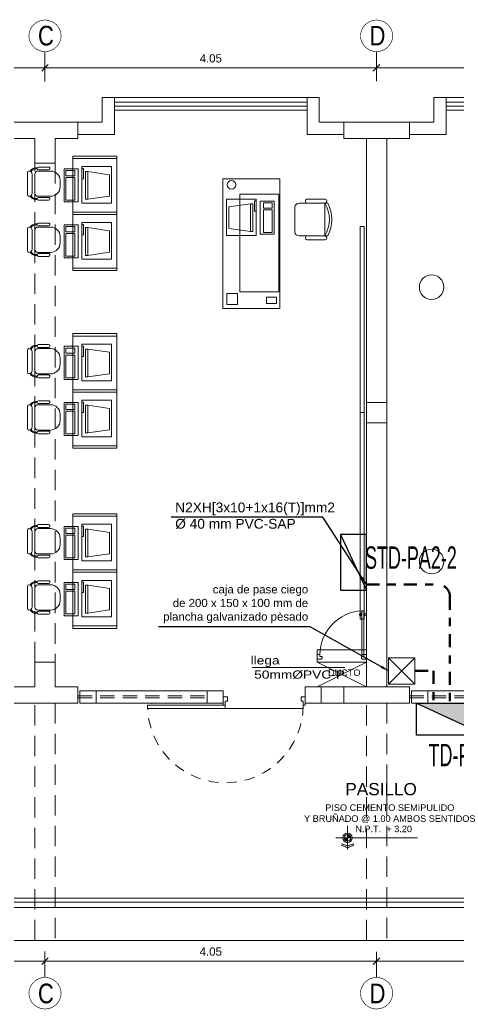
# Model space of a CAD drawing. Header units: millimetres. Extents: x 3354 to 3637, y 1117 to 1358.
# Drawn here: x 3386.6 to 3391.95, y 1214.87 to 1226.96 of the extents above; entities that cross this region are included whole.
import ezdxf

# ---------------------------------------------------------------- set-up
doc = ezdxf.new("R2010")
doc.units = ezdxf.units.MM
for name, pattern in [('DASHDOT2', [12.7, 6.35, -3.175, 0, -3.175]), ('DASHED2', [0.375, 0.25, -0.125]), ('TRAZOS2', [0.225, 0.15, -0.075])]:
    doc.linetypes.add(name, pattern=pattern)
for name, color, linetype, lineweight in [('ACCESORIOS', 4, 'Continuous', 18), ('ALIMENTADORES', 43, 'DASHDOT2', 50), ('CASCO', 252, 'Continuous', 9), ('COTAS', 7, 'Continuous', 9), ('MURO', 7, 'Continuous', 20), ('TABLERO', 122, 'Continuous', 25), ('TEXTO-CH', 2, 'Continuous', 18)]:
    doc.layers.add(name, color=color, linetype=linetype, lineweight=lineweight)
doc.layers.add('Efec-muebles', color=7, linetype='Continuous', lineweight=13, true_color=0x85826f)
doc.styles.add('1', font='arial.ttf')
doc.styles.add('2-SIETE', font='ARIALN.TTF', dxfattribs={"height": 0.07})
doc.styles.add('MARIA', font='arial.ttf', dxfattribs={"height": 0.12})
doc.styles.add('ROMAN', font='arial.ttf', dxfattribs={"width": 1.2})
doc.styles.get("Standard").update_dxf_attribs({"font": 'arial.ttf'})
doc.styles.add('style1', font='arial.ttf')
doc.styles.add('style2', font='arial.ttf')
doc.dimstyles.new('DETEX50', dxfattribs={"dimtxt": 0.065, "dimasz": 0.05, "dimexe": 0.2, "dimexo": 0.2, "dimgap": 0.03, "dimtad": 1, "dimzin": 4, "dimdsep": 46, "dimtxsty": 'ROMAN', "dimblk1": 'DOT', "dimblk2": 'DOT', "dimsah": 1, "dimcen": 0, "dimse1": 1, "dimse2": 1, "dimclrd": 256, "dimclre": 256, "dimclrt": 256, "dimadec": 0, "dimazin": 0, "dimtfac": 1, "dimtmove": 1, "dimatfit": 3, "dimfxl": 0, "dimtvp": 1, "dimtolj": 1, "dimtzin": 0, "dimarcsym": 0})
doc.dimstyles.new('Esc  1  50', dxfattribs={"dimtxt": 0.1, "dimasz": 0.08, "dimexe": 0.2, "dimexo": 0.15, "dimgap": 0.065, "dimtad": 1, "dimzin": 4, "dimdsep": 46, "dimtxsty": 'Standard', "dimblk": 'OBLIQUE', "dimcen": 0.12, "dimdle": 0.15, "dimadec": 0, "dimazin": 0, "dimtfac": 1, "dimtix": 1, "dimtmove": 0, "dimatfit": 3, "dimldrblk": 'OBLIQUE', "dimfxl": 0, "dimarcsym": 0})

# ---------------------------------------------------------------- blocks, each defined once
blk = doc.blocks.new('RECTANG')
for p, q in [((1, 1), (0, 1)), ((0, 1), (0, 0)), ((1, 0), (1, 1)), ((0, 0), (1, 0))]:
    blk.add_line(p, q)
blk = doc.blocks.new('Silla-3')
at = {"color": 0}
for p, q in [((-0.085, 0.909), (0.085, 0.909)), ((-0.447, 0.601), (-0.447, 0.329)), ((-0.404, 0.635), (-0.413, 0.635)), ((-0.37, 0.329), (-0.37, 0.601)), ((-0.34, 0.314), (-0.34, 0.654)), ((0.34, 0.654), (0.34, 0.314)), ((0.37, 0.329), (0.37, 0.601)), ((0.404, 0.635), (0.413, 0.635)), ((0.447, 0.601), (0.447, 0.329)), ((-0.425, 0.253), (-0.425, 0.298)), ((-0.413, 0.295), (-0.404, 0.295)), ((-0.4, 0.253), (-0.4, 0.296)), ((0.4, 0.253), (0.4, 0.296)), ((0.413, 0.295), (0.404, 0.295)), ((0.425, 0.253), (0.425, 0.298)), ((-0.34, 0.072), (-0.34, 0.072)), ((0.297, 0.03), (-0.298, 0.03)), ((0.255, 0.229), (-0.255, 0.229)), ((-0.255, 0.157), (0.255, 0.157)), ((0.34, 0.072), (0.34, 0.072))]:
    blk.add_line(p, q, dxfattribs=at)
for centre, radius, start, end in [((-0.085, 0.654), 0.255, 90, 180), ((0.085, 0.654), 0.255, 0, 90), ((-0.413, 0.601), 0.034, 90, 180), ((-0.404, 0.601), 0.034, 0, 90), ((0.404, 0.601), 0.034, 90, 180), ((0.413, 0.601), 0.034, 0, 90), ((-0.413, 0.329), 0.034, 180, 270), ((-0.404, 0.329), 0.034, 270, 0), ((-0.255, 0.314), 0.085, 180, 270), ((0.255, 0.314), 0.085, 270, 0), ((0.404, 0.329), 0.034, 180, 270), ((0.413, 0.329), 0.034, 270, 0), ((-0.255, 0.253), 0.17, 180, 242.1194), ((-0.255, 0.253), 0.145, 180, 242.3805), ((-0.255, 0.072), 0.085, 90, 180), ((-0.298, 0.072), 0.0425, 180, 270), ((0.255, 0.072), 0.085, 360, 90), ((0.297, 0.072), 0.0425, 270, 360), ((0.255, 0.253), 0.145, 297.6195, 0), ((0.255, 0.253), 0.17, 297.8806, 360)]:
    blk.add_arc(centre, radius, start, end, dxfattribs=at)
blk = doc.blocks.new('MUEBLE MAESTRO INT')
at = {"layer": 'Efec-muebles', "lineweight": 15}
for p, q in [((3228.44, 1644.779), (3228.44, 1646.364)), ((3228.44, 1646.364), (3229.14, 1646.364)), ((3229.14, 1646.364), (3229.14, 1644.779)), ((3228.851, 1646.095), (3228.83, 1646.095)), ((3228.83, 1646.095), (3228.83, 1645.967)), ((3229.473, 1646.115), (3229.688, 1646.115)), ((3228.779, 1646.057), (3228.516, 1646.018)), ((3228.516, 1646.018), (3228.516, 1645.755)), ((3228.809, 1646.057), (3228.779, 1646.057)), ((3228.779, 1646.057), (3228.779, 1645.717)), ((3228.809, 1645.717), (3228.809, 1646.057)), ((3228.83, 1645.967), (3228.851, 1645.967)), ((3229.323, 1646.015), (3229.323, 1645.715)), ((3229.723, 1646.065), (3229.373, 1646.065)), ((3229.688, 1645.665), (3229.688, 1646.065)), ((3228.516, 1645.755), (3228.779, 1645.717)), ((3228.779, 1645.717), (3228.809, 1645.717)), ((3229.373, 1645.665), (3229.723, 1645.665)), ((3229.373, 1645.665), (3229.473, 1645.665)), ((3229.473, 1645.615), (3229.688, 1645.615)), ((3229.14, 1644.779), (3228.44, 1644.779))]:
    blk.add_line(p, q, dxfattribs=at)
for points in [[(3228.648, 1646.173), (3229.125, 1646.173), (3229.125, 1644.98), (3228.648, 1644.98)], [(3228.492, 1644.961), (3228.62, 1644.961), (3228.62, 1644.827), (3228.492, 1644.827)], [(3228.976, 1644.915), (3229.097, 1644.915), (3229.097, 1644.84), (3228.976, 1644.84)]]:
    blk.add_lwpolyline(points, close=True, dxfattribs=at)
blk.add_circle((3228.548, 1646.288), 0.053, dxfattribs=at)
for centre, radius, start, end in [((3229.476, 1646.09), 0.0256, 83.0309, 253.726), ((3229.685, 1646.09), 0.0256, 286.274, 96.9691), ((3229.373, 1646.015), 0.05, 90, 180), ((3229.349, 1645.865), 0.394, 329.4733, 30.5267), ((3229.349, 1645.865), 0.424, 331.8371, 28.1629), ((3229.373, 1645.715), 0.05, 180, 270), ((3229.476, 1645.64), 0.0256, 106.274, 276.9691), ((3229.685, 1645.64), 0.0256, 263.0309, 73.726)]:
    blk.add_arc(centre, radius, start, end, dxfattribs=at)
for p, xscale, yscale, zscale, rotation in [((3228.851, 1645.668), 0.4476315789474938, 0.3623684210524516, 0.4476315789474938, 89.99999999761354), ((3229.068, 1645.685), 0.4049999999990632, 0.1705263157894024, 0.4049999999990632, 89.9999999976196), ((3229.046, 1646.005), 0.06394736842003113, 0.1065789473682344, 0.06394736842003113, 89.99999999755532), ((3229.046, 1645.706), 0.2771052631587736, 0.1065789473682344, 0.2771052631587736, 89.99999999764933)]:
    blk.add_blockref('RECTANG', p, dxfattribs=dict(at, xscale=xscale, yscale=yscale, zscale=zscale, rotation=rotation))
blk = doc.blocks.new('_Oblique')
at = {"color": 0, "linetype": 'ByBlock', "lineweight": -2}
blk.add_line((-0.5, -0.5), (0.5, 0.5), dxfattribs=at)
blk = doc.blocks.new('*D340')
at = {"layer": 'CASCO', "color": 0, "lineweight": -2, "transparency": 16777216}
for p, q in [((3360.386, 1257.698), (3360.386, 1258.066)), ((3364.436, 1257.698), (3364.436, 1258.066)), ((3360.236, 1257.866), (3364.586, 1257.866))]:
    blk.add_line(p, q, dxfattribs=at)
at = {"layer": 'Defpoints', "color": 0, "transparency": 16777216}
for p in [(3364.436, 1257.866), (3360.386, 1257.548), (3364.436, 1257.548)]:
    blk.add_point(p, dxfattribs=at)
at = {"layer": 'CASCO', "color": 0, "lineweight": -2, "transparency": 16777216, "xscale": 0.08, "yscale": 0.08, "zscale": 0.08, "rotation": 180}
blk.add_blockref('_Oblique', (3360.386, 1257.866), dxfattribs=at)
at = {"layer": 'CASCO', "color": 0, "lineweight": -2, "transparency": 16777216, "xscale": 0.08, "yscale": 0.08, "zscale": 0.08}
blk.add_blockref('_Oblique', (3364.436, 1257.866), dxfattribs=at)
at = {"layer": 'CASCO', "color": 0, "transparency": 16777216, "insert": (3362.411, 1257.982), "char_height": 0.1, "attachment_point": 5}
blk.add_mtext('4.05', dxfattribs=at)
blk = doc.blocks.new('*D341')
at = {"layer": 'CASCO', "color": 0, "lineweight": -2, "transparency": 16777216}
for p, q in [((3364.436, 1257.698), (3364.436, 1258.066)), ((3368.486, 1257.703), (3368.486, 1258.066)), ((3364.286, 1257.866), (3368.636, 1257.866))]:
    blk.add_line(p, q, dxfattribs=at)
at = {"layer": 'Defpoints', "color": 0, "transparency": 16777216}
for p in [(3368.486, 1257.866), (3364.436, 1257.548), (3368.486, 1257.553)]:
    blk.add_point(p, dxfattribs=at)
at = {"layer": 'CASCO', "color": 0, "lineweight": -2, "transparency": 16777216, "xscale": 0.08, "yscale": 0.08, "zscale": 0.08, "rotation": 180}
blk.add_blockref('_Oblique', (3364.436, 1257.866), dxfattribs=at)
at = {"layer": 'CASCO', "color": 0, "lineweight": -2, "transparency": 16777216, "xscale": 0.08, "yscale": 0.08, "zscale": 0.08}
blk.add_blockref('_Oblique', (3368.486, 1257.866), dxfattribs=at)
at = {"layer": 'CASCO', "color": 0, "transparency": 16777216, "insert": (3366.461, 1257.982), "char_height": 0.1, "attachment_point": 5}
blk.add_mtext('4.05', dxfattribs=at)
blk = doc.blocks.new('*D342')
at = {"layer": 'CASCO', "color": 0, "lineweight": -2, "transparency": 16777216}
for p, q in [((3368.486, 1257.703), (3368.486, 1258.066)), ((3372.536, 1257.698), (3372.536, 1258.066)), ((3368.336, 1257.866), (3372.686, 1257.866))]:
    blk.add_line(p, q, dxfattribs=at)
at = {"layer": 'Defpoints', "color": 0, "transparency": 16777216}
for p in [(3372.536, 1257.866), (3368.486, 1257.553), (3372.536, 1257.548)]:
    blk.add_point(p, dxfattribs=at)
at = {"layer": 'CASCO', "color": 0, "lineweight": -2, "transparency": 16777216, "xscale": 0.08, "yscale": 0.08, "zscale": 0.08, "rotation": 180}
blk.add_blockref('_Oblique', (3368.486, 1257.866), dxfattribs=at)
at = {"layer": 'CASCO', "color": 0, "lineweight": -2, "transparency": 16777216, "xscale": 0.08, "yscale": 0.08, "zscale": 0.08}
blk.add_blockref('_Oblique', (3372.536, 1257.866), dxfattribs=at)
at = {"layer": 'CASCO', "color": 0, "transparency": 16777216, "insert": (3370.511, 1257.982), "char_height": 0.1, "attachment_point": 5}
blk.add_mtext('4.05', dxfattribs=at)
blk = doc.blocks.new('*D352')
at = {"layer": 'CASCO', "color": 0, "lineweight": -2, "transparency": 16777216}
for p, q in [((3360.386, 1247.068), (3360.386, 1246.749)), ((3364.436, 1247.068), (3364.436, 1246.749)), ((3360.236, 1246.949), (3364.586, 1246.949))]:
    blk.add_line(p, q, dxfattribs=at)
at = {"layer": 'Defpoints', "color": 0, "transparency": 16777216}
for p in [(3360.386, 1247.218), (3364.436, 1247.218), (3364.436, 1246.949)]:
    blk.add_point(p, dxfattribs=at)
at = {"layer": 'CASCO', "color": 0, "lineweight": -2, "transparency": 16777216, "xscale": 0.08, "yscale": 0.08, "zscale": 0.08, "rotation": 180}
blk.add_blockref('_Oblique', (3360.386, 1246.949), dxfattribs=at)
at = {"layer": 'CASCO', "color": 0, "lineweight": -2, "transparency": 16777216, "xscale": 0.08, "yscale": 0.08, "zscale": 0.08}
blk.add_blockref('_Oblique', (3364.436, 1246.949), dxfattribs=at)
at = {"layer": 'CASCO', "color": 0, "transparency": 16777216, "insert": (3362.411, 1247.065), "char_height": 0.1, "attachment_point": 5}
blk.add_mtext('4.05', dxfattribs=at)
blk = doc.blocks.new('*D353')
at = {"layer": 'CASCO', "color": 0, "lineweight": -2, "transparency": 16777216}
for p, q in [((3364.436, 1247.068), (3364.436, 1246.749)), ((3368.486, 1247.064), (3368.486, 1246.749)), ((3364.286, 1246.949), (3368.636, 1246.949))]:
    blk.add_line(p, q, dxfattribs=at)
at = {"layer": 'Defpoints', "color": 0, "transparency": 16777216}
for p in [(3364.436, 1247.218), (3368.486, 1247.214), (3368.486, 1246.949)]:
    blk.add_point(p, dxfattribs=at)
at = {"layer": 'CASCO', "color": 0, "lineweight": -2, "transparency": 16777216, "xscale": 0.08, "yscale": 0.08, "zscale": 0.08, "rotation": 180}
blk.add_blockref('_Oblique', (3364.436, 1246.949), dxfattribs=at)
at = {"layer": 'CASCO', "color": 0, "lineweight": -2, "transparency": 16777216, "xscale": 0.08, "yscale": 0.08, "zscale": 0.08}
blk.add_blockref('_Oblique', (3368.486, 1246.949), dxfattribs=at)
at = {"layer": 'CASCO', "color": 0, "transparency": 16777216, "insert": (3366.461, 1247.065), "char_height": 0.1, "attachment_point": 5}
blk.add_mtext('4.05', dxfattribs=at)
blk = doc.blocks.new('*D354')
at = {"layer": 'CASCO', "color": 0, "lineweight": -2, "transparency": 16777216}
for p, q in [((3368.486, 1247.064), (3368.486, 1246.749)), ((3372.536, 1247.068), (3372.536, 1246.749)), ((3368.336, 1246.949), (3372.686, 1246.949))]:
    blk.add_line(p, q, dxfattribs=at)
at = {"layer": 'Defpoints', "color": 0, "transparency": 16777216}
for p in [(3368.486, 1247.214), (3372.536, 1247.218), (3372.536, 1246.949)]:
    blk.add_point(p, dxfattribs=at)
at = {"layer": 'CASCO', "color": 0, "lineweight": -2, "transparency": 16777216, "xscale": 0.08, "yscale": 0.08, "zscale": 0.08, "rotation": 180}
blk.add_blockref('_Oblique', (3368.486, 1246.949), dxfattribs=at)
at = {"layer": 'CASCO', "color": 0, "lineweight": -2, "transparency": 16777216, "xscale": 0.08, "yscale": 0.08, "zscale": 0.08}
blk.add_blockref('_Oblique', (3372.536, 1246.949), dxfattribs=at)
at = {"layer": 'CASCO', "color": 0, "transparency": 16777216, "insert": (3370.511, 1247.065), "char_height": 0.1, "attachment_point": 5}
blk.add_mtext('4.05', dxfattribs=at)
blk = doc.blocks.new('dtyrdyt')
at = {"layer": 'CASCO'}
h = blk.add_hatch(color=256, dxfattribs=at)
h.paths.add_polyline_path([(850.126, 424.939), (850.167, 424.939, 0.414214), (850.126, 424.98)])
h.paths.add_polyline_path([(850.126, 424.898), (850.126, 424.939), (850.084, 424.939, 0.414214)])
blk.add_hatch(color=256, dxfattribs=at).paths.add_polyline_path([(850.126, 424.839), (850.057, 424.867), (850.049, 424.849), (850.126, 424.818), (850.202, 424.849), (850.194, 424.867)])
for p, q in [((850.126, 424.939), (850.126, 425.084)), ((849.981, 424.939), (850.981, 424.939)), ((850.126, 424.818), (850.049, 424.849)), ((850.126, 424.839), (850.057, 424.867)), ((850.126, 424.939), (850.126, 424.795)), ((850.126, 424.839), (850.194, 424.867)), ((850.126, 424.818), (850.202, 424.849)), ((850.202, 424.849), (850.194, 424.867))]:
    blk.add_line(p, q, dxfattribs=at)
for radius in [0.0578, 0.0413]:
    blk.add_circle((850.126, 424.939), radius, dxfattribs=at)
blk = doc.blocks.new('cgytutytry')
at = {"layer": 'CASCO'}
for p, q in [((-4.482, 891.175), (-4.487, 891.175)), ((-4.487, 891.175), (-4.487, 891.1)), ((-4.487, 891.1), (-4.487, 891.175)), ((-4.487, 891.175), (-4.482, 891.175)), ((-4.467, 891.08), (-4.487, 891.1)), ((-4.467, 891.08), (-4.487, 891.1)), ((-4.482, 891.18), (-4.482, 891.175)), ((-4.391, 891.18), (-4.482, 891.18)), ((-4.482, 891.175), (-4.482, 891.18)), ((-4.432, 891.08), (-4.467, 891.08)), ((-4.432, 891.08), (-4.467, 891.08)), ((-4.386, 891.126), (-4.432, 891.126)), ((-4.432, 891.126), (-4.432, 891.08)), ((-4.391, 891.18), (-4.391, 891.175)), ((-4.391, 891.18), (-4.391, 891.175)), ((-4.386, 891.175), (-4.391, 891.175)), ((-4.391, 891.175), (-4.386, 891.175)), ((-4.386, 891.175), (-4.386, 891.126)), ((-4.386, 891.175), (-4.386, 891.126)), ((-4.386, 891.085), (-4.386, 891.126)), ((-4.386, 891.126), (-3.497, 891.126)), ((-3.497, 891.085), (-4.386, 891.085)), ((-3.598, 891.132), (-3.598, 891.14)), ((-3.598, 891.14), (-3.594, 891.14)), ((-3.55, 891.132), (-3.598, 891.132)), ((-3.598, 891.075), (-3.598, 891.08)), ((-3.598, 891.08), (-3.55, 891.08)), ((-3.594, 891.075), (-3.598, 891.075)), ((-3.594, 891.155), (-3.589, 891.175)), ((-3.594, 891.14), (-3.594, 891.155)), ((-3.594, 891.057), (-3.594, 891.075)), ((-3.589, 891.037), (-3.594, 891.057)), ((-3.589, 891.175), (-3.559, 891.175)), ((-3.559, 891.175), (-3.554, 891.155)), ((-3.554, 891.057), (-3.559, 891.037)), ((-3.554, 891.155), (-3.554, 891.137)), ((-3.554, 891.137), (-3.55, 891.137)), ((-3.55, 891.075), (-3.554, 891.075)), ((-3.554, 891.075), (-3.554, 891.057)), ((-3.55, 891.137), (-3.55, 891.132)), ((-3.55, 891.08), (-3.55, 891.075)), ((-3.497, 891.126), (-3.497, 891.085)), ((-3.559, 891.037), (-3.589, 891.037)), ((-4.467, 890.281), (-4.487, 890.261)), ((-4.487, 890.261), (-4.467, 890.281)), ((-4.487, 890.261), (-4.487, 890.185)), ((-4.487, 890.185), (-4.487, 890.261)), ((-4.467, 890.281), (-4.433, 890.281)), ((-4.467, 890.281), (-4.433, 890.281)), ((-4.433, 890.281), (-4.433, 890.231)), ((-4.487, 890.185), (-4.482, 890.185)), ((-4.482, 890.185), (-4.487, 890.185)), ((-4.482, 890.185), (-4.482, 890.18)), ((-4.482, 890.18), (-4.482, 890.185)), ((-4.482, 890.18), (-4.391, 890.18)), ((-4.433, 890.231), (-4.386, 890.231)), ((-4.391, 890.185), (-4.386, 890.185)), ((-4.391, 890.185), (-4.391, 890.18)), ((-4.386, 890.185), (-4.391, 890.185)), ((-4.391, 890.185), (-4.391, 890.18)), ((-4.386, 890.231), (-4.386, 890.185)), ((-4.386, 890.231), (-4.386, 890.185))]:
    blk.add_line(p, q, dxfattribs=at)
for points in [[(-4.432, 891.08), (-4.432, 891.126), (-4.386, 891.126)], [(-4.386, 890.231), (-4.433, 890.231), (-4.433, 890.281)]]:
    blk.add_lwpolyline(points, dxfattribs=at)
for points in [[(-3.497, 891.126), (-3.497, 891.085), (-4.386, 891.085), (-4.386, 891.126)], [(-3.55, 891.132), (-3.55, 891.137), (-3.598, 891.137), (-3.598, 891.132)], [(-3.55, 891.08), (-3.55, 891.075), (-3.598, 891.075), (-3.598, 891.08)], [(-3.554, 891.14), (-3.554, 891.155), (-3.559, 891.175), (-3.589, 891.175), (-3.594, 891.155), (-3.594, 891.14)], [(-3.554, 891.071), (-3.554, 891.057), (-3.559, 891.037), (-3.589, 891.037), (-3.594, 891.057), (-3.594, 891.071)]]:
    blk.add_lwpolyline(points, close=True, dxfattribs=at)
blk.add_arc((-4.408, 891.143), 0.913, 271.3362, 356.359, dxfattribs=at)
blk = doc.blocks.new('THT')
for p, q in [((-1.074, 0.413), (-1.014, 0.413)), ((-1.074, 0.293), (-1.074, 0.413)), ((-1.044, 0.293), (-1.074, 0.293)), ((-1.044, 0.353), (-1.044, 0.293)), ((-1.014, 0.353), (-1.044, 0.353)), ((-1.014, 0.413), (-1.014, 0.353)), ((0.126, 0.413), (0.066, 0.413)), ((0.066, 0.413), (0.066, 0.353)), ((0.066, 0.353), (0.096, 0.353)), ((0.096, 0.353), (0.096, 0.293)), ((0.096, 0.293), (0.126, 0.293)), ((0.096, 0.293), (0.096, 0.245)), ((1.236, 0.293), (0.096, 0.293)), ((0.126, 0.293), (0.126, 0.413)), ((1.236, 0.245), (1.236, 0.293)), ((0.096, 0.245), (-1.044, 0.245)), ((0.096, 0.245), (1.236, 0.245))]:
    blk.add_line(p, q)
at = {"linetype": 'TRAZOS2'}
blk.add_arc((0.096, 0.293), 1.14, 180, 357.5868, dxfattribs=at)
blk = doc.blocks.new('TABLERO ELECTRICO')
at = {"layer": 'TABLERO'}
blk.add_hatch(color=256, dxfattribs=at).paths.add_polyline_path([(138.888, 62.418), (138.888, 61.688), (139.228, 62.418)])
blk.add_line((138.888, 61.688), (139.228, 62.418), dxfattribs=at)
blk.add_lwpolyline([(139.228, 62.418), (139.228, 61.688), (138.888, 61.688), (138.888, 62.418)], close=True, dxfattribs=at)
blk = doc.blocks.new('D')
at = {"layer": 'TABLERO'}
blk.add_line((3390.514, 1173.454), (3390.831, 1172.773), dxfattribs=at)
blk.add_lwpolyline([(3390.514, 1173.454), (3390.514, 1172.773), (3390.831, 1172.773), (3390.831, 1173.454)], close=True, dxfattribs=at)
blk = doc.blocks.new('CAJA DE PASO CUADRADO')
at = {"layer": 'ACCESORIOS', "linetype": 'Continuous', "lineweight": 20, "ltscale": 0.1}
for p, q in [((3457.161, 1211.357), (3457.482, 1211.036)), ((3457.482, 1211.357), (3457.161, 1211.036))]:
    blk.add_line(p, q, dxfattribs=at)
blk.add_lwpolyline([(3457.482, 1211.357), (3457.161, 1211.357), (3457.161, 1211.036), (3457.482, 1211.036)], close=True, dxfattribs=at)
blk = doc.blocks.new('_Dot')
at = {"color": 0, "linetype": 'ByBlock', "lineweight": -2}
blk.add_line((-0.5, 0), (-1, 0), dxfattribs=at)
at = {"color": 0, "linetype": 'ByBlock', "const_width": 0.5}
blk.add_lwpolyline([(-0.25, 0, 1), (0.25, 0, 1)], format="xyb", close=True, dxfattribs=at)
blk = doc.blocks.new('2 PISO')
at = {"layer": 'CASCO', "lineweight": 0}
for p, q in [((3367.636, 1257.503), (3365.286, 1257.503)), ((3371.686, 1257.503), (3369.336, 1257.503))]:
    blk.add_line(p, q, dxfattribs=at)
at = {"layer": 'CASCO', "ltscale": 2}
for p, q in [((3365.286, 1257.349), (3367.636, 1257.349)), ((3369.336, 1257.349), (3371.686, 1257.349))]:
    blk.add_line(p, q, dxfattribs=at)
at = {"layer": 'CASCO', "lineweight": 5}
for p, q in [((3367.761, 1250.303), (3368.361, 1250.603)), ((3368.361, 1250.303), (3367.761, 1250.603))]:
    blk.add_line(p, q, dxfattribs=at)
at = {"layer": 'CASCO', "ltscale": 2, "const_width": 0.0076}
for points in [[(3364.633, 1258.263, 0.951688), (3364.239, 1258.263, 1)], [(3368.683, 1258.263, 0.951688), (3368.289, 1258.263, 1)], [(3364.633, 1246.552, -0.951688), (3364.239, 1246.552, -1)], [(3368.683, 1246.552, -0.951688), (3368.289, 1246.552, -1)]]:
    blk.add_lwpolyline(points, format="xyb", close=True, dxfattribs=at)
at = {"layer": 'CASCO', "ltscale": 2}
for points in [[(3365.286, 1257.503), (3365.136, 1257.503), (3365.136, 1257.203), (3364.836, 1257.203), (3364.836, 1257.053), (3365.286, 1257.053)], [(3369.336, 1257.503), (3369.186, 1257.503), (3369.186, 1257.203), (3368.886, 1257.203), (3368.886, 1257.053), (3369.336, 1257.053)], [(3368.361, 1253.778), (3368.611, 1253.778), (3368.611, 1257.003), (3368.361, 1257.003)], [(3368.611, 1253.528), (3368.611, 1250.303), (3368.361, 1250.303), (3368.361, 1251.553), (3368.361, 1251.553), (3368.361, 1251.703), (3368.361, 1251.703), (3368.361, 1253.528)], [(3367.81, 1250.303), (3368.086, 1250.303), (3368.086, 1250.103), (3367.81, 1250.103)], [(3365.061, 1250.253), (3366.417, 1250.253), (3366.417, 1250.103), (3365.061, 1250.103)], [(3369.111, 1250.253), (3370.94, 1250.253), (3370.94, 1250.103), (3369.111, 1250.103)]]:
    blk.add_lwpolyline(points, close=True, dxfattribs=at)
at = {"layer": 'CASCO'}
for points in [[(3365.286, 1257.449), (3367.636, 1257.449), (3367.636, 1257.399), (3365.286, 1257.399), (3365.286, 1257.449)], [(3369.336, 1257.449), (3371.686, 1257.449), (3371.686, 1257.399), (3369.336, 1257.399), (3369.336, 1257.449)], [(3368.086, 1257.003), (3368.086, 1257.203), (3368.886, 1257.203), (3368.886, 1257.003), (3368.086, 1257.003)], [(3368.086, 1250.103), (3368.086, 1250.303), (3368.886, 1250.303), (3368.886, 1250.103), (3368.086, 1250.103)]]:
    blk.add_lwpolyline(points, dxfattribs=at)
at = {"layer": 'CASCO', "ltscale": 2}
blk.add_lwpolyline([(3367.786, 1257.053), (3368.086, 1257.053), (3368.086, 1257.203), (3367.786, 1257.203), (3367.786, 1257.503), (3367.636, 1257.503), (3367.636, 1257.053), (3367.636, 1257.053), (3367.786, 1257.053), (3367.786, 1257.053), (3367.786, 1257.053), (3367.786, 1257.053)], dxfattribs=at)
at = {"layer": 'CASCO'}
for points in [[(3364.036, 1257.003), (3364.311, 1257.003), (3364.311, 1256.703), (3364.561, 1256.703), (3364.561, 1257.003), (3364.836, 1257.003), (3364.836, 1257.203), (3364.836, 1257.203), (3364.036, 1257.203), (3364.036, 1257.203)], [(3368.336, 1253.653), (3368.336, 1255.928), (3368.286, 1255.928), (3368.286, 1253.653)], [(3368.611, 1253.778), (3368.611, 1253.528), (3368.361, 1253.528), (3368.361, 1253.778)], [(3368.336, 1253.653), (3368.336, 1251.128), (3368.286, 1251.128), (3368.286, 1253.653)], [(3364.036, 1250.303), (3364.311, 1250.303), (3364.311, 1250.603), (3364.561, 1250.603), (3364.561, 1250.303), (3364.836, 1250.303), (3364.836, 1250.103), (3364.561, 1250.103), (3364.311, 1250.103), (3364.036, 1250.103)], [(3367.81, 1250.103), (3367.613, 1250.103), (3367.613, 1250.303), (3367.81, 1250.303)], [(3365.061, 1250.103), (3364.861, 1250.103), (3364.861, 1250.253), (3365.061, 1250.253)], [(3366.613, 1250.103), (3366.417, 1250.103), (3366.417, 1250.253), (3366.613, 1250.253)], [(3369.111, 1250.103), (3368.911, 1250.103), (3368.911, 1250.253), (3369.111, 1250.253)]]:
    blk.add_lwpolyline(points, close=True, dxfattribs=at)
at = {"layer": 'CASCO', "linetype": 'DASHED2', "lineweight": 5}
blk.add_lwpolyline([(3364.311, 1256.703), (3364.561, 1256.703), (3364.561, 1250.603), (3364.311, 1250.603)], close=True, dxfattribs=at)
at = {"layer": 'CASCO', "lineweight": 5}
blk.add_lwpolyline([(3367.761, 1250.753), (3368.361, 1250.753), (3368.361, 1250.603), (3367.761, 1250.603)], close=True, dxfattribs=at)
at = {"layer": 'CASCO', "linetype": 'DASHED2', "ltscale": 0.7}
for points in [[(3364.836, 1250.191), (3366.417, 1250.191)], [(3364.836, 1250.168), (3366.417, 1250.168)], [(3368.886, 1250.191), (3370.94, 1250.191)], [(3368.886, 1250.168), (3370.94, 1250.168)]]:
    blk.add_lwpolyline(points, dxfattribs=at)
at = {"layer": 'CASCO', "linetype": 'DASHED2', "lineweight": 5}
for points in [[(3364.311, 1247.203), (3364.311, 1250.103), (3364.561, 1250.103), (3364.561, 1247.203)], [(3368.361, 1247.203), (3368.361, 1250.103), (3368.611, 1250.103), (3368.611, 1247.203)]]:
    blk.add_lwpolyline(points, dxfattribs=at)
at = {"layer": 'CASCO', "lineweight": 0}
blk.add_lwpolyline([(3380.586, 1247.719), (3380.586, 1247.669), (3356.372, 1247.669), (3356.372, 1247.719)], close=True, dxfattribs=at)
blk.add_lwpolyline([(3380.761, 1247.603), (3380.761, 1247.603), (3356.211, 1247.603), (3356.211, 1247.603)], dxfattribs=at)
at = {"layer": 'CASCO', "lineweight": 0, "ltscale": 0.5}
blk.add_lwpolyline([(3356.211, 1247.203), (3356.211, 1247.203), (3380.761, 1247.203), (3380.761, 1247.203)], dxfattribs=at)
at = {"layer": 'CASCO', "lineweight": 13, "xscale": -0.5999999999998181, "yscale": 0.5999999999998181, "zscale": 0.5999999999998181, "rotation": 270}
blk.add_blockref('cgytutytry', (2833.653, 1253.33), dxfattribs=at)
at = {"layer": 'CASCO', "xscale": -0.833352957778536, "yscale": 0.8333529582442725, "zscale": 0.8333529577915336}
blk.add_blockref('THT', (3366.718, 1249.833), dxfattribs=at)
at = {"layer": 'CASCO'}
blk.add_blockref('dtyrdyt', (2518.005, 823.517), dxfattribs=at)
at = {"layer": 'CASCO', "style": 'style1', "width": 0.8}
for s, p in [('C', (3364.35, 1258.14)), ('D', (3368.4, 1258.14)), ('C', (3364.35, 1246.434)), ('D', (3368.4, 1246.434))]:
    blk.add_text(s, height=0.24, dxfattribs=at).set_placement(p)
at = {"layer": 'CASCO', "style": '1'}
blk.add_text('N.P.T.  + 3.20', height=0.08, dxfattribs=at).set_placement((3368.226, 1248.525))
at = {"layer": 'CASCO'}
for s, insert, char_height, width, attachment_point, style in [('\\A1;DUCTO', (3368.091, 1250.433), 0.08, 2.09636, 8, '1'), ('\\A1;PASILLO', (3368.541, 1249.05), 0.15, 4.61659, 5, 'style2')]:
    blk.add_mtext(s, dxfattribs=dict(at, insert=insert, char_height=char_height, width=width, attachment_point=attachment_point, style=style))
at = {"layer": 'CASCO', "lineweight": 5, "insert": (3368.647, 1248.635), "char_height": 0.07998, "width": 2.09636, "attachment_point": 8, "style": '1'}
blk.add_mtext('PISO CEMENTO SEMIPULIDO \\PY BRUÑADO @ 1.00 AMBOS SENTIDOS', dxfattribs=at)
at = {"layer": 'CASCO'}
for base, p1, p2, picture, middle in [((3364.436, 1257.866), (3360.386, 1257.548), (3364.436, 1257.548), '*D340', (3362.411, 1257.982)), ((3368.486, 1257.866), (3364.436, 1257.548), (3368.486, 1257.553), '*D341', (3366.461, 1257.982)), ((3372.536, 1257.866), (3368.486, 1257.553), (3372.536, 1257.548), '*D342', (3370.511, 1257.982)), ((3364.436, 1246.949), (3360.386, 1247.218), (3364.436, 1247.218), '*D352', (3362.411, 1247.065)), ((3368.486, 1246.949), (3364.436, 1247.218), (3368.486, 1247.214), '*D353', (3366.461, 1247.065)), ((3372.536, 1246.949), (3368.486, 1247.214), (3372.536, 1247.218), '*D354', (3370.511, 1247.065))]:
    dim = blk.add_linear_dim(base=base, p1=p1, p2=p2, dimstyle='Esc  1  50', dxfattribs=at)
    dim.commit()
    dim.dimension.update_dxf_attribs({"geometry": picture, "text_midpoint": middle})

msp = doc.modelspace()

# ---------------------------------------------------------------- linework, layer by layer
at = {"layer": 'ALIMENTADORES', "ltscale": 0.025}
msp.add_lwpolyline([(3390.831, 1220.064), (3391.702, 1220.064, -0.414214), (3391.852, 1219.914), (3391.852, 1218.614)], format="xyb", dxfattribs=at)
msp.add_lwpolyline([(3391.425, 1219.007), (3391.651, 1219.007), (3391.651, 1218.614)], dxfattribs=at)
at = {"layer": 'COTAS', "ltscale": 0.5}
msp.add_line((3389.436, 1219.05), (3390.569, 1219.05), dxfattribs=at)
at = {"layer": 'Efec-muebles'}
for p, q in [((3387.245, 1225.299), (3387.785, 1225.299)), ((3387.245, 1225.299), (3387.245, 1224.629)), ((3387.245, 1225.299), (3387.785, 1225.299)), ((3387.245, 1225.269), (3387.245, 1225.299)), ((3387.245, 1225.269), (3387.785, 1225.269)), ((3387.245, 1225.269), (3387.785, 1225.269)), ((3387.785, 1225.299), (3387.785, 1224.584)), ((3387.357, 1225.149), (3387.378, 1225.149)), ((3387.378, 1225.149), (3387.378, 1225.022)), ((3387.378, 1225.022), (3387.357, 1225.022)), ((3387.399, 1225.112), (3387.429, 1225.112)), ((3387.399, 1224.772), (3387.399, 1225.112)), ((3387.429, 1225.112), (3387.429, 1224.772)), ((3387.429, 1225.112), (3387.692, 1225.072)), ((3387.692, 1225.072), (3387.692, 1224.81)), ((3387.429, 1224.772), (3387.399, 1224.772)), ((3387.692, 1224.81), (3387.429, 1224.772)), ((3387.245, 1224.584), (3387.245, 1224.629)), ((3387.245, 1224.614), (3387.785, 1224.614)), ((3387.245, 1224.614), (3387.245, 1223.944)), ((3387.245, 1224.614), (3387.785, 1224.614)), ((3387.245, 1224.584), (3387.245, 1224.614)), ((3387.245, 1224.614), (3387.785, 1224.614)), ((3387.245, 1224.584), (3387.785, 1224.584)), ((3387.245, 1224.584), (3387.785, 1224.584)), ((3387.245, 1224.584), (3387.785, 1224.584)), ((3387.785, 1224.614), (3387.785, 1223.899)), ((3387.357, 1224.464), (3387.378, 1224.464)), ((3387.378, 1224.464), (3387.378, 1224.336)), ((3387.399, 1224.426), (3387.429, 1224.426)), ((3387.399, 1224.086), (3387.399, 1224.426)), ((3387.429, 1224.426), (3387.429, 1224.086)), ((3387.429, 1224.426), (3387.692, 1224.387)), ((3387.378, 1224.336), (3387.357, 1224.336)), ((3387.692, 1224.387), (3387.692, 1224.125)), ((3387.429, 1224.086), (3387.399, 1224.086)), ((3387.692, 1224.125), (3387.429, 1224.086)), ((3387.245, 1223.899), (3387.245, 1223.944)), ((3387.245, 1223.929), (3387.785, 1223.929)), ((3387.245, 1223.899), (3387.785, 1223.899)), ((3387.245, 1223.129), (3387.785, 1223.129)), ((3387.245, 1223.129), (3387.245, 1222.458)), ((3387.245, 1223.099), (3387.785, 1223.099)), ((3387.785, 1223.129), (3387.785, 1222.413)), ((3387.357, 1222.978), (3387.378, 1222.978)), ((3387.378, 1222.978), (3387.378, 1222.851)), ((3387.378, 1222.851), (3387.357, 1222.851)), ((3387.399, 1222.941), (3387.429, 1222.941)), ((3387.399, 1222.601), (3387.399, 1222.941)), ((3387.429, 1222.941), (3387.429, 1222.601)), ((3387.429, 1222.941), (3387.692, 1222.901)), ((3387.692, 1222.901), (3387.692, 1222.639)), ((3387.429, 1222.601), (3387.399, 1222.601)), ((3387.692, 1222.639), (3387.429, 1222.601)), ((3387.245, 1222.413), (3387.245, 1222.458)), ((3387.245, 1222.443), (3387.785, 1222.443)), ((3387.245, 1222.443), (3387.245, 1221.773)), ((3387.245, 1222.443), (3387.785, 1222.443)), ((3387.245, 1222.413), (3387.785, 1222.413)), ((3387.245, 1222.413), (3387.785, 1222.413)), ((3387.785, 1222.443), (3387.785, 1221.728)), ((3387.357, 1222.293), (3387.378, 1222.293)), ((3387.378, 1222.293), (3387.378, 1222.165)), ((3387.399, 1222.255), (3387.429, 1222.255)), ((3387.399, 1221.915), (3387.399, 1222.255)), ((3387.429, 1222.255), (3387.429, 1221.915)), ((3387.429, 1222.255), (3387.692, 1222.216)), ((3387.378, 1222.165), (3387.357, 1222.165)), ((3387.692, 1222.216), (3387.692, 1221.954)), ((3387.429, 1221.915), (3387.399, 1221.915)), ((3387.692, 1221.954), (3387.429, 1221.915)), ((3387.245, 1221.728), (3387.245, 1221.773)), ((3387.245, 1221.758), (3387.785, 1221.758)), ((3387.245, 1221.728), (3387.785, 1221.728)), ((3387.245, 1220.928), (3387.785, 1220.928)), ((3387.245, 1220.928), (3387.245, 1220.257)), ((3387.245, 1220.898), (3387.785, 1220.898)), ((3387.785, 1220.928), (3387.785, 1220.212)), ((3387.357, 1220.778), (3387.378, 1220.778)), ((3387.378, 1220.778), (3387.378, 1220.65)), ((3387.378, 1220.65), (3387.357, 1220.65)), ((3387.399, 1220.74), (3387.429, 1220.74)), ((3387.399, 1220.4), (3387.399, 1220.74)), ((3387.429, 1220.74), (3387.429, 1220.4)), ((3387.429, 1220.74), (3387.692, 1220.7)), ((3387.692, 1220.7), (3387.692, 1220.438)), ((3387.692, 1220.438), (3387.429, 1220.4)), ((3387.429, 1220.4), (3387.399, 1220.4)), ((3387.245, 1220.212), (3387.245, 1220.257)), ((3387.245, 1220.242), (3387.785, 1220.242)), ((3387.245, 1220.242), (3387.245, 1219.572)), ((3387.245, 1220.242), (3387.785, 1220.242)), ((3387.245, 1220.212), (3387.785, 1220.212)), ((3387.245, 1220.212), (3387.785, 1220.212)), ((3387.785, 1220.242), (3387.785, 1219.527)), ((3387.357, 1220.092), (3387.378, 1220.092)), ((3387.378, 1220.092), (3387.378, 1219.964)), ((3387.399, 1220.055), (3387.429, 1220.055)), ((3387.399, 1219.714), (3387.399, 1220.055)), ((3387.429, 1220.055), (3387.429, 1219.714)), ((3387.429, 1220.055), (3387.692, 1220.015)), ((3387.378, 1219.964), (3387.357, 1219.964)), ((3387.692, 1220.015), (3387.692, 1219.753)), ((3387.429, 1219.714), (3387.399, 1219.714)), ((3387.692, 1219.753), (3387.429, 1219.714)), ((3387.245, 1219.527), (3387.245, 1219.572)), ((3387.245, 1219.557), (3387.785, 1219.557)), ((3387.245, 1219.527), (3387.785, 1219.527))]:
    msp.add_line(p, q, dxfattribs=at)
at = {"layer": 'Efec-muebles', "lineweight": 5}
for centre in [(3391.628, 1223.697), (3391.628, 1223.697), (3391.628, 1220.344), (3391.628, 1220.344)]:
    msp.add_circle(centre, 0.15, dxfattribs=at)

# ---------------------------------------------------------------- block references
msp.add_blockref('D', (0, 47.221))
at = {"layer": 'ACCESORIOS', "xscale": 1.001, "yscale": 1.001, "zscale": 1.001}
msp.add_blockref('CAJA DE PASO CUADRADO', (-69.515, 6.599), dxfattribs=at)
at = {"layer": 'CASCO'}
msp.add_blockref('2 PISO', (22.47, -31.489), dxfattribs=at)
at = {"layer": 'Efec-muebles'}
for name, p, xscale, yscale, zscale, rotation in [('Silla-3', (3386.677, 1224.962), -0.4549380517778445, 0.4549380517778445, 0.4549380517777878, 270.0000000000001), ('RECTANG', (3387.141, 1224.74), -0.4049999999990632, 0.1705263157894024, 0.4050000000000269, 270.0000000023804), ('RECTANG', (3387.162, 1225.059), -0.06394736842003113, 0.1065789473682344, 0.06394736842105689, 270.0000000024448), ('RECTANG', (3387.357, 1224.723), -0.4476315789474938, 0.3623684210524516, 0.4476315789473982, 270.0000000023865), ('RECTANG', (3387.162, 1224.761), -0.2771052631587736, 0.1065789473682344, 0.2771052631579132, 270.0000000023507), ('Silla-3', (3386.677, 1224.277), -0.4549380517778445, 0.4549380517778445, 0.4549380517777878, 270.0000000000001), ('RECTANG', (3387.141, 1224.054), -0.4049999999990632, 0.1705263157894024, 0.4050000000000269, 270.0000000023804), ('RECTANG', (3387.162, 1224.374), -0.06394736842003113, 0.1065789473682344, 0.06394736842105689, 270.0000000024448), ('RECTANG', (3387.357, 1224.038), -0.4476315789474938, 0.3623684210524516, 0.4476315789473982, 270.0000000023865), ('RECTANG', (3387.162, 1224.076), -0.2771052631587736, 0.1065789473682344, 0.2771052631579132, 270.0000000023507), ('Silla-3', (3386.677, 1222.792), -0.4549380517778445, 0.4549380517778445, 0.4549380517777878, 270.0000000000001), ('RECTANG', (3387.141, 1222.569), -0.4049999999990632, 0.1705263157894024, 0.4050000000000269, 270.0000000023804), ('RECTANG', (3387.162, 1222.889), -0.06394736842003113, 0.1065789473682344, 0.06394736842105689, 270.0000000024448), ('RECTANG', (3387.357, 1222.552), -0.4476315789474938, 0.3623684210524516, 0.4476315789473982, 270.0000000023865), ('RECTANG', (3387.162, 1222.59), -0.2771052631587736, 0.1065789473682344, 0.2771052631579132, 270.0000000023507), ('Silla-3', (3386.677, 1222.106), -0.4549380517778445, 0.4549380517778445, 0.4549380517777878, 270.0000000000001), ('RECTANG', (3387.141, 1221.883), -0.4049999999990632, 0.1705263157894024, 0.4050000000000269, 270.0000000023804), ('RECTANG', (3387.162, 1222.203), -0.06394736842003113, 0.1065789473682344, 0.06394736842105689, 270.0000000024448), ('RECTANG', (3387.357, 1221.867), -0.4476315789474938, 0.3623684210524516, 0.4476315789473982, 270.0000000023865), ('RECTANG', (3387.162, 1221.905), -0.2771052631587736, 0.1065789473682344, 0.2771052631579132, 270.0000000023507), ('Silla-3', (3386.677, 1220.591), -0.4549380517778445, 0.4549380517778445, 0.4549380517777878, 270.0000000000001), ('RECTANG', (3387.141, 1220.368), -0.4049999999990632, 0.1705263157894024, 0.4050000000000269, 270.0000000023804), ('RECTANG', (3387.357, 1220.351), -0.4476315789474938, 0.3623684210524516, 0.4476315789473982, 270.0000000023865), ('RECTANG', (3387.162, 1220.688), -0.06394736842003113, 0.1065789473682344, 0.06394736842105689, 270.0000000024448), ('RECTANG', (3387.162, 1220.389), -0.2771052631587736, 0.1065789473682344, 0.2771052631579132, 270.0000000023507), ('Silla-3', (3386.677, 1219.905), -0.4549380517778445, 0.4549380517778445, 0.4549380517777878, 270.0000000000001), ('RECTANG', (3387.141, 1219.682), -0.4049999999990632, 0.1705263157894024, 0.4050000000000269, 270.0000000023804), ('RECTANG', (3387.162, 1220.002), -0.06394736842003113, 0.1065789473682344, 0.06394736842105689, 270.0000000024448), ('RECTANG', (3387.357, 1219.666), -0.4476315789474938, 0.3623684210524516, 0.4476315789473982, 270.0000000023865), ('RECTANG', (3387.162, 1219.704), -0.2771052631587736, 0.1065789473682344, 0.2771052631579132, 270.0000000023507)]:
    msp.add_blockref(name, p, dxfattribs=dict(at, xscale=xscale, yscale=yscale, zscale=zscale, rotation=rotation))
msp.add_blockref('MUEBLE MAESTRO INT', (160.636, -421.341), dxfattribs=at)
at = {"layer": 'TABLERO', "xscale": 1.151306956799999, "yscale": 1.151306956799999, "zscale": 1.151306956799999, "rotation": 270.0000021777747}
msp.add_blockref('TABLERO ELECTRICO', (3320.421, 1378.517), dxfattribs=at)

# ---------------------------------------------------------------- texts
at = {"layer": 'MURO', "style": 'MARIA', "width": 1.2}
for s, p in [('llega ', (3389.417, 1219.086)), ('50mm%%CPVC-P', (3389.461, 1218.912))]:
    msp.add_text(s, height=0.1, dxfattribs=at).set_placement(p)
at = {"layer": 'MURO', "insert": (3388.496, 1221.065, 0.179), "char_height": 0.12, "attachment_point": 1, "style": 'MARIA'}
msp.add_mtext_dynamic_manual_height_columns('N2XH[3x10+1x16(T)]mm2\\PØ 40 mm PVC-SAP  ', width=2.02325, gutter_width=12.5, heights=[0], dxfattribs=at)
at = {"layer": 'MURO', "insert": (3390.12, 1220.054), "char_height": 0.1, "width": 3.70526, "attachment_point": 3, "style": 'MARIA'}
msp.add_mtext('caja de pase ciego\\Pde 200 x 150 x 100 mm de\\Pplancha galvanizado pèsado', dxfattribs=at)
at = {"layer": 'TABLERO', "style": '2-SIETE', "width": 0.7}
for s, p in [('STD-PA2-2', (3390.815, 1220.255, 0.112)), ('TD-PA2', (3391.59, 1217.842, 0.112))]:
    msp.add_text(s, height=0.2733, rotation=0.0173, dxfattribs=at).set_placement(p)

# ---------------------------------------------------------------- leaders
at = {"layer": 'TEXTO-CH'}
for points in [[(3390.831, 1220.064), (3390.298, 1220.884), (3388.446, 1220.884)], [(3391.103, 1219.007), (3390.144, 1219.546), (3388.291, 1219.546)]]:
    msp.add_leader(points, dimstyle='DETEX50', override={"dimasz": 0.1, "dimtad": 0}, dxfattribs=at)

doc.saveas('drawing.dxf')
